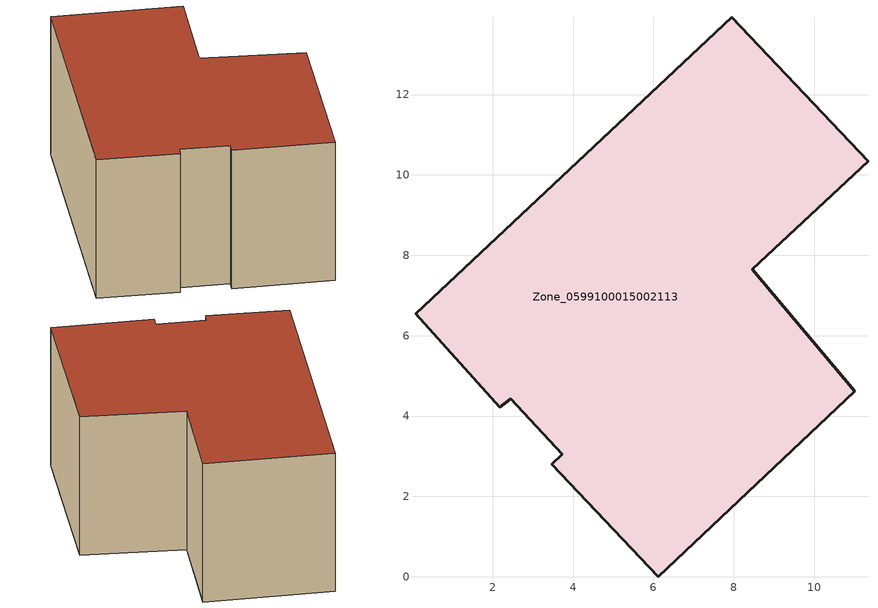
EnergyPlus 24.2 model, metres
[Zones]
Zone_0599100015002113
 floor ground (C_G): 3.73,3.05 2.45,4.44 2.17,4.22 0.08,6.54 7.95,13.93 11.34,10.34 8.46,7.66 11.01,4.62 6.12,0 3.47,2.81 z3.75
 wall outside (C_F): 11.34,10.34 7.95,13.93 0.08,6.54 2.17,4.22 2.45,4.44 3.73,3.05 3.47,2.81 6.12,0 11.01,4.62 8.46,7.66 11.34,10.34 z3.75:9.62
 roof outside (C_R): 0.08,6.54 2.17,4.22 2.45,4.44 3.73,3.05 3.47,2.81 6.12,0 11.01,4.62 8.46,7.66 11.34,10.34 7.95,13.93 z9.62
[BUILDING]
Pand.0599100015002113: North Axis=0; Terrain=City; Loads Convergence Tolerance Value=0.04; Temperature Convergence Tolerance Value=0.4; Solar Distribution=FullExterior; Maximum Number of Warmup Days=25; Minimum Number of Warmup Days=1
[Site:Location]
Rotterdam.The.Hague.AP_ZH_NLD Design_Conditions: Latitude=51.96; Longitude=4.45; Time Zone=1; Elevation=-4.5
[SITE:GROUNDTEMPERATURE:BUILDINGSURFACE]
18, 18, 18, 18, 18, 18, 18, 18, 18, 18, 18, 18
[MATERIAL] Thermal Absorptance=0.9; Solar Absorptance=0.7; Visible Absorptance=0.7
Name | Roughness | Thickness | Conductivity | Density | Specific Heat
G.D.1965 | MediumSmooth | 0.15 | 1 | 540 | 1210
F.D.1965 | Rough | 0.3 | 0.857143 | 1920 | 840
R.D.1965 | MediumRough | 0.2 | 0.08 | 1500 | 1000
[CONSTRUCTION]
C_G: G.D.1965
C_F: F.D.1965
C_R: R.D.1965
[ZONE]
Zone_0599100015002113: Type=1; Multiplier=1; Ceiling Height=Autocalculate; Volume=Autocalculate; Floor Area=autocalculate; Part of Total Floor Area=Yes
[ZONEINFILTRATION:DESIGNFLOWRATE]
Infil_Zone_0599100015002113: Zone or ZoneList or Space or SpaceList=Zone_0599100015002113; Schedule=AlwaysOn; Design Flow Rate Calculation Method=Flow/Area; Flow Rate per Floor Area=0.0042; Constant Term Coefficient=1; Temperature Term Coefficient=0; Velocity Term Coefficient=0; Velocity Squared Term Coefficient=0
[HVACTEMPLATE:ZONE:IDEALLOADSAIRSYSTEM]
Zone_0599100015002113: Maximum Heating Supply Air Temperature=50; Minimum Cooling Supply Air Temperature=13; Maximum Heating Supply Air Humidity Ratio=0.0156; Minimum Cooling Supply Air Humidity Ratio=0.0077; Heating Limit=NoLimit; Cooling Limit=NoLimit; Dehumidification Control Type=ConstantSensibleHeatRatio; Cooling Sensible Heat Ratio=0.7; Dehumidification Setpoint=60; Humidification Control Type=None; Humidification Setpoint=30; Outdoor Air Method=None; Outdoor Air Flow Rate per Person=0.00944; Outdoor Air Flow Rate per Zone Floor Area=0; Outdoor Air Flow Rate per Zone=0; Demand Controlled Ventilation Type=None; Outdoor Air Economizer Type=NoEconomizer; Heat Recovery Type=None; Sensible Heat Recovery Effectiveness=0.7; Latent Heat Recovery Effectiveness=0.65
[ZONECONTROL:THERMOSTAT]
ThermostatControl_Zone_0599100015002113: Zone or ZoneList=Zone_0599100015002113; Control Type Schedule=DualSetpointControlType; Control 1=Thermostat_Zone_0599100015002113; Temperature Difference Between Cutout And Setpoint=0
[THERMOSTATSETPOINT:DUALSETPOINT]
Thermostat_Zone_0599100015002113: Heating Setpoint Temperature Schedule=HeatingSetpoint_Zone_0599100015002113; Cooling Setpoint Temperature Schedule=CoolingSetpoint_Zone_0599100015002113
[SCHEDULE:COMPACT]
HeatingSetpoint_Zone_0599100015002113: Through: 12/31, For: AllDays, Until: 24:00, 21
CoolingSetpoint_Zone_0599100015002113: Through: 12/31, For: AllDays, Until: 24:00, 24
DualSetpointControlType: Through: 12/31, For: AllDays, Until: 24:00, 4
AlwaysOn: Through: 12/31, For: AllDays, Until: 24:00, 1
